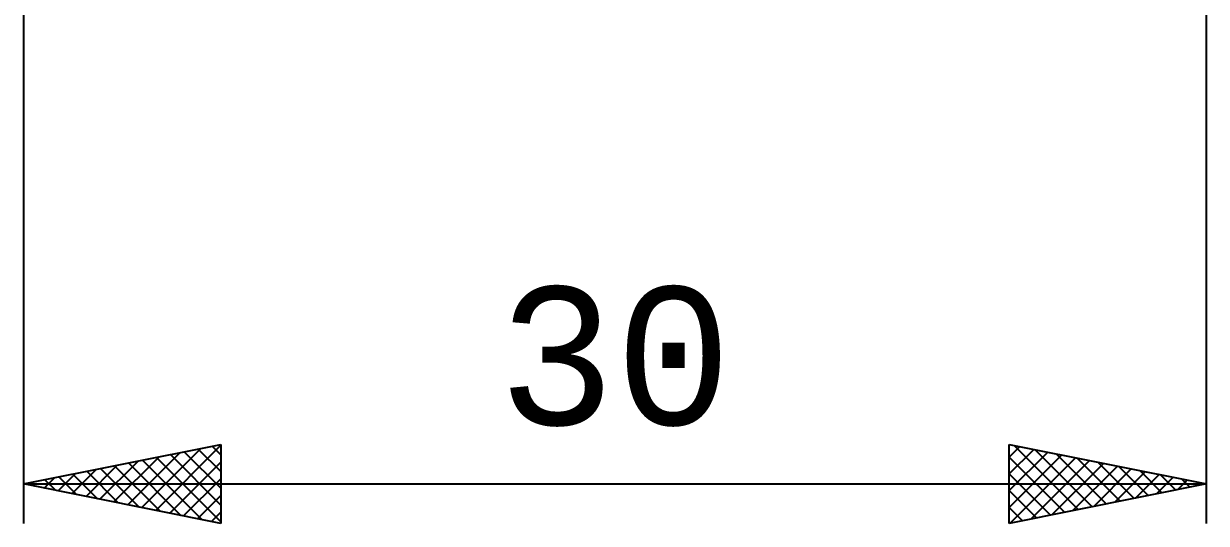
# Model space of a CAD drawing. Header units: millimetres. Extents: x -99 to 154, y -57 to 79.
# Drawn here: x 37 to 67, y -22.52 to -9.85 of the extents above; entities that cross this region are included whole.
import ezdxf
from ezdxf.enums import TextEntityAlignment as Align

# ---------------------------------------------------------------- set-up
doc = ezdxf.new("R2010")
doc.units = ezdxf.units.MM
doc.header["$LTSCALE"] = 8
doc.layers.add('2', color=7, linetype='CONTINUOUS')
doc.styles.get("Standard").update_dxf_attribs({"font": 'Monospac821 BT'})

msp = doc.modelspace()

# ---------------------------------------------------------------- linework, layer by layer
at = {"layer": '2', "color": 7, "linetype": 'CONTINUOUS', "lineweight": 25}
for p, q in [((37, -1.395), (37, -22.525)), ((67, -22.525), (67, -1.395)), ((37, -21.525), (42, -20.525)), ((39.997, -22.124), (41.495, -20.626)), ((40.35, -22.195), (42, -20.545)), ((41.428, -20.639), (42, -21.211)), ((41.782, -20.569), (42, -20.787)), ((42, -20.525), (42, -22.525)), ((62, -22.525), (62, -20.525)), ((62, -20.525), (67, -21.525)), ((62, -20.847), (62.268, -20.579)), ((62, -21.271), (62.622, -20.649)), ((62.129, -20.551), (63.752, -22.175)), ((62.659, -20.657), (64.106, -22.104)), ((38.936, -21.912), (39.904, -20.944)), ((39.289, -21.983), (40.434, -20.838)), ((39.643, -22.054), (40.964, -20.732)), ((39.661, -20.993), (40.991, -22.323)), ((40.014, -20.922), (41.521, -22.429)), ((40.368, -20.851), (42, -22.484)), ((40.704, -22.266), (42, -20.969)), ((40.721, -20.781), (42, -22.06)), ((41.075, -20.71), (42, -21.635)), ((62, -21.695), (62.975, -20.72)), ((62, -22.119), (63.329, -20.791)), ((62, -20.846), (63.399, -22.245)), ((62.023, -22.52), (63.682, -20.861)), ((62.554, -22.414), (64.036, -20.932)), ((63.189, -20.763), (64.46, -22.033)), ((63.72, -20.869), (64.813, -21.962)), ((64.25, -20.975), (65.167, -21.892)), ((37.875, -21.7), (38.313, -21.262)), ((38.229, -21.771), (38.843, -21.156)), ((38.246, -21.276), (38.869, -21.899)), ((38.582, -21.841), (39.373, -21.05)), ((38.6, -21.205), (39.4, -22.005)), ((38.953, -21.134), (39.93, -22.111)), ((39.307, -21.064), (40.46, -22.217)), ((62, -21.271), (63.045, -22.316)), ((63.084, -22.308), (64.389, -21.003)), ((63.614, -22.202), (64.743, -21.074)), ((64.145, -22.096), (65.096, -21.144)), ((64.675, -21.99), (65.45, -21.215)), ((64.78, -21.081), (65.52, -21.821)), ((65.205, -21.884), (65.804, -21.286)), ((65.311, -21.187), (65.874, -21.75)), ((65.841, -21.293), (66.227, -21.68)), ((37, -21.525), (67, -21.525)), ((42, -22.525), (37, -21.525)), ((37.168, -21.559), (37.252, -21.475)), ((37.186, -21.488), (37.278, -21.581)), ((37.522, -21.629), (37.782, -21.369)), ((37.539, -21.417), (37.809, -21.687)), ((37.893, -21.346), (38.339, -21.793)), ((41.057, -22.336), (42, -21.394)), ((67, -21.525), (62, -22.525)), ((65.736, -21.778), (66.157, -21.356)), ((66.266, -21.672), (66.511, -21.427)), ((66.371, -21.399), (66.581, -21.609)), ((66.796, -21.566), (66.864, -21.498)), ((66.902, -21.505), (66.934, -21.538)), ((41.411, -22.407), (42, -21.818)), ((62, -21.695), (62.692, -22.387)), ((62, -22.119), (62.338, -22.457)), ((41.764, -22.478), (42, -22.242))]:
    msp.add_line(p, q, dxfattribs=at)

# ---------------------------------------------------------------- texts
msp.add_text('30', height=3.5, dxfattribs=at).set_placement((52, -20.025), align=Align.CENTER)

doc.saveas('drawing.dxf')
